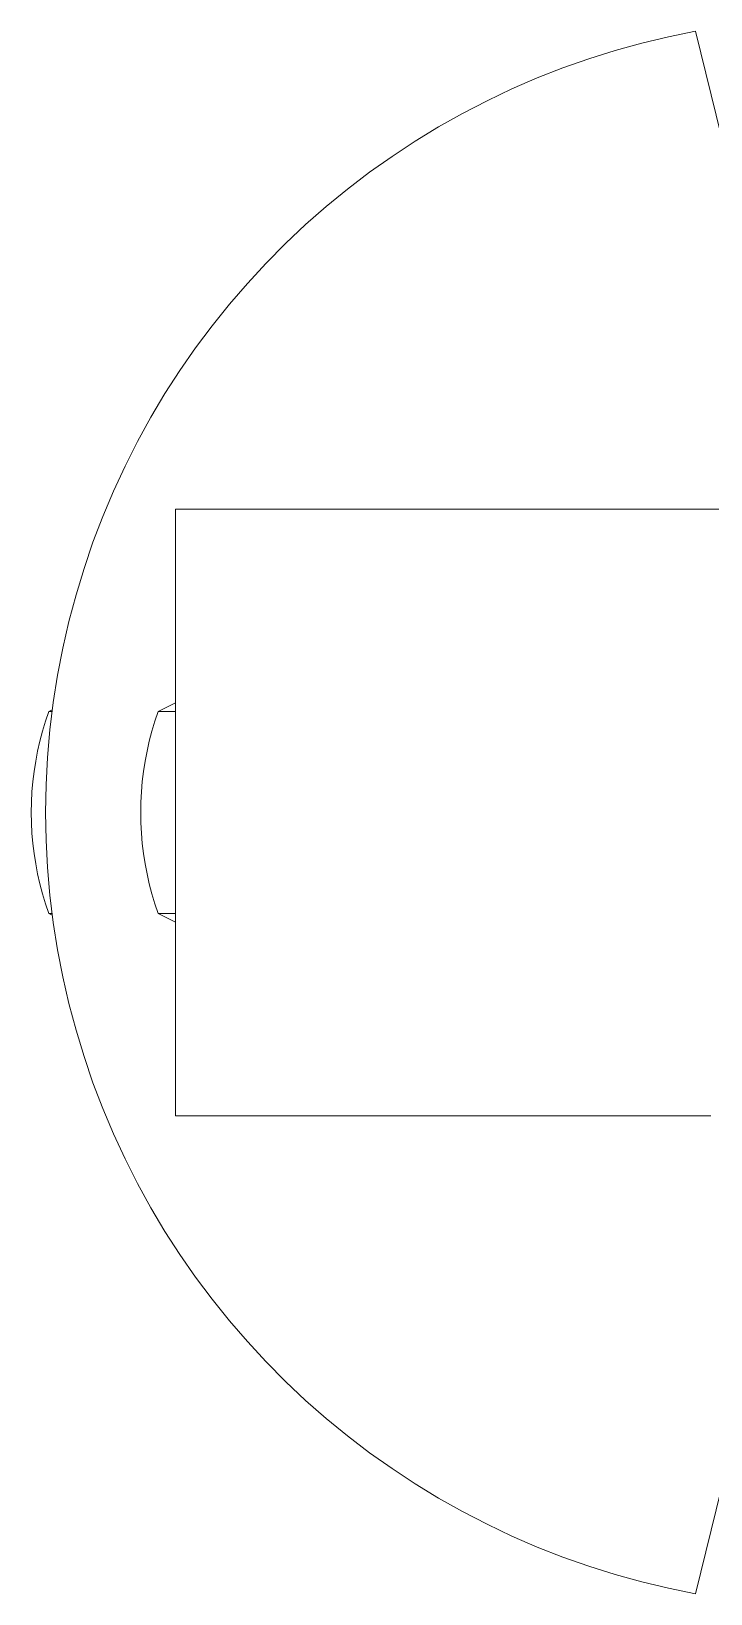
# Model space of a CAD drawing. Header units: inches. Extents: x -1 to 175, y 3 to 130.
# Drawn here: x 54.621 to 56.474, y 7.258 to 11.517 of the extents above; entities that cross this region are included whole.
import ezdxf

# ---------------------------------------------------------------- set-up
doc = ezdxf.new("R2010")
doc.units = ezdxf.units.IN
doc.layers.add('ZANO_R', color=7, linetype='Continuous', lineweight=0)

msp = doc.modelspace()

# ---------------------------------------------------------------- linework, layer by layer
at = {"layer": 'ZANO_R'}
for p, q in [((56.28588, 11.48454), (56.35897, 11.502)), ((56.35897, 11.502), (56.43263, 11.51692)), ((56.43263, 11.51692), (56.53106, 11.11467)), ((56.14172, 11.44206), (56.21343, 11.46455)), ((56.21343, 11.46455), (56.28588, 11.48454)), ((56.00087, 11.38968), (56.07084, 11.41709)), ((56.07084, 11.41709), (56.14172, 11.44206)), ((55.93188, 11.35986), (56.00087, 11.38968)), ((55.86398, 11.32766), (55.93188, 11.35986)), ((55.73172, 11.25629), (55.79723, 11.29313)), ((55.79723, 11.29313), (55.86398, 11.32766)), ((55.66753, 11.21721), (55.73172, 11.25629)), ((55.60474, 11.17593), (55.66753, 11.21721)), ((55.54341, 11.13249), (55.60474, 11.17593)), ((55.48363, 11.08694), (55.54341, 11.13249)), ((55.42547, 11.03936), (55.48363, 11.08694)), ((55.36899, 10.98978), (55.42547, 11.03936)), ((55.31426, 10.93827), (55.36899, 10.98978)), ((55.26136, 10.88489), (55.31426, 10.93827)), ((55.21034, 10.82971), (55.26136, 10.88489)), ((55.16127, 10.77279), (55.21034, 10.82971)), ((55.1142, 10.7142), (55.16127, 10.77279)), ((55.06919, 10.65402), (55.1142, 10.7142)), ((55.0263, 10.59231), (55.06919, 10.65402)), ((54.98557, 10.52915), (55.0263, 10.59231)), ((54.94707, 10.46461), (54.98557, 10.52915)), ((54.91082, 10.39878), (54.94707, 10.46461)), ((54.87688, 10.33173), (54.91082, 10.39878)), ((54.84529, 10.26354), (54.87688, 10.33173)), ((54.81608, 10.19429), (54.84529, 10.26354)), ((54.7893, 10.12407), (54.81608, 10.19429)), ((55.01468, 9.38751), (55.01468, 10.21428)), ((56.72208, 10.21428), (55.01468, 10.21428)), ((54.76496, 10.05297), (54.7893, 10.12407)), ((54.74311, 9.98107), (54.76496, 10.05297)), ((54.72377, 9.90845), (54.74311, 9.98107)), ((54.70696, 9.8352), (54.72377, 9.90845)), ((54.6927, 9.76141), (54.70696, 9.8352)), ((54.68101, 9.68717), (54.6927, 9.76141)), ((54.6719, 9.61257), (54.68101, 9.68717)), ((55.01468, 9.68628), (54.96676, 9.6631)), ((54.66007, 9.63648), (54.65195, 9.60957)), ((54.6691, 9.6631), (54.66007, 9.63648)), ((54.67833, 9.66734), (54.6691, 9.6631)), ((54.67778, 9.6631), (54.6691, 9.6631)), ((54.95786, 9.63645), (54.94987, 9.60952)), ((54.96676, 9.6631), (54.95786, 9.63645)), ((55.01468, 9.6631), (54.96676, 9.6631)), ((54.64476, 9.58239), (54.63851, 9.55498)), ((54.65195, 9.60957), (54.64476, 9.58239)), ((54.66539, 9.5377), (54.6719, 9.61257)), ((54.94987, 9.60952), (54.9428, 9.58233)), ((54.63851, 9.55498), (54.6332, 9.52737)), ((54.93665, 9.55492), (54.93142, 9.52731)), ((54.9428, 9.58233), (54.93665, 9.55492)), ((54.62884, 9.4996), (54.62544, 9.4717)), ((54.6332, 9.52737), (54.62884, 9.4996)), ((54.66148, 9.46265), (54.66539, 9.5377)), ((54.92713, 9.49955), (54.92378, 9.47165)), ((54.93142, 9.52731), (54.92713, 9.49955)), ((54.62544, 9.4717), (54.62299, 9.44369)), ((54.66017, 9.38751), (54.66148, 9.46265)), ((54.92378, 9.47165), (54.92138, 9.44366)), ((54.6215, 9.41562), (54.62098, 9.38751)), ((54.62299, 9.44369), (54.6215, 9.41562)), ((54.91992, 9.4156), (54.9194, 9.38751)), ((54.92138, 9.44366), (54.91992, 9.4156)), ((54.62098, 9.38751), (54.6215, 9.35941)), ((54.66148, 9.31237), (54.66017, 9.38751)), ((54.9194, 9.38751), (54.91992, 9.35942)), ((55.01468, 9.38751), (55.01468, 8.56074)), ((54.6215, 9.35941), (54.62299, 9.33133)), ((54.62299, 9.33133), (54.62544, 9.30333)), ((54.91992, 9.35942), (54.92138, 9.33137)), ((54.92138, 9.33137), (54.92378, 9.30337)), ((54.62544, 9.30333), (54.62884, 9.27542)), ((54.66539, 9.23732), (54.66148, 9.31237)), ((54.92378, 9.30337), (54.92713, 9.27548)), ((54.62884, 9.27542), (54.6332, 9.24765)), ((54.6332, 9.24765), (54.63851, 9.22005)), ((54.92713, 9.27548), (54.93142, 9.24771)), ((54.93142, 9.24771), (54.93665, 9.22011)), ((54.63851, 9.22005), (54.64476, 9.19264)), ((54.6719, 9.16245), (54.66539, 9.23732)), ((54.93665, 9.22011), (54.9428, 9.1927)), ((54.64476, 9.19264), (54.65195, 9.16546)), ((54.65195, 9.16546), (54.66007, 9.13854)), ((54.68101, 9.08785), (54.6719, 9.16245)), ((54.9428, 9.1927), (54.94987, 9.16551)), ((54.94987, 9.16551), (54.95786, 9.13857)), ((54.66007, 9.13854), (54.6691, 9.11192)), ((54.95786, 9.13857), (54.96676, 9.11192)), ((54.6691, 9.11192), (54.67833, 9.10768)), ((54.6691, 9.11192), (54.67778, 9.11192)), ((54.6927, 9.01362), (54.68101, 9.08785)), ((54.96676, 9.11192), (55.01468, 9.08875)), ((54.96676, 9.11192), (55.01468, 9.11192)), ((54.70696, 8.93983), (54.6927, 9.01362)), ((54.72377, 8.86658), (54.70696, 8.93983)), ((54.74311, 8.79396), (54.72377, 8.86658)), ((54.76496, 8.72206), (54.74311, 8.79396)), ((54.7893, 8.65095), (54.76496, 8.72206)), ((54.81608, 8.58074), (54.7893, 8.65095)), ((54.84529, 8.51149), (54.81608, 8.58074)), ((55.26752, 8.56074), (55.01468, 8.56074)), ((55.27926, 8.56074), (55.26752, 8.56074)), ((55.28304, 8.56074), (55.27926, 8.56074)), ((55.28868, 8.56074), (55.28304, 8.56074)), ((55.29861, 8.56074), (55.28868, 8.56074)), ((55.30265, 8.56074), (55.29861, 8.56074)), ((55.31414, 8.56074), (55.30265, 8.56074)), ((55.32593, 8.56074), (55.31414, 8.56074)), ((55.32965, 8.56074), (55.32593, 8.56074)), ((55.34027, 8.56074), (55.32965, 8.56074)), ((55.34513, 8.56074), (55.34027, 8.56074)), ((55.34908, 8.56074), (55.34513, 8.56074)), ((55.36057, 8.56074), (55.34908, 8.56074)), ((55.37212, 8.56074), (55.36057, 8.56074)), ((55.37599, 8.56074), (55.37212, 8.56074)), ((55.37608, 8.56074), (55.37599, 8.56074)), ((55.39137, 8.56074), (55.37608, 8.56074)), ((55.39503, 8.56074), (55.39137, 8.56074)), ((55.40673, 8.56074), (55.39503, 8.56074)), ((55.41782, 8.56074), (55.40673, 8.56074)), ((55.42205, 8.56074), (55.41782, 8.56074)), ((55.42214, 8.56074), (55.42205, 8.56074)), ((55.43734, 8.56074), (55.42214, 8.56074)), ((55.44284, 8.56074), (55.43734, 8.56074)), ((55.45259, 8.56074), (55.44284, 8.56074)), ((55.46301, 8.56074), (55.45259, 8.56074)), ((55.46781, 8.56074), (55.46301, 8.56074)), ((55.46791, 8.56074), (55.46781, 8.56074)), ((55.483, 8.56074), (55.46791, 8.56074)), ((55.4938, 8.56074), (55.483, 8.56074)), ((55.49815, 8.56074), (55.4938, 8.56074)), ((55.50768, 8.56074), (55.49815, 8.56074)), ((55.51326, 8.56074), (55.50768, 8.56074)), ((55.51337, 8.56074), (55.51326, 8.56074)), ((55.52834, 8.56074), (55.51337, 8.56074)), ((55.52982, 8.56074), (55.52834, 8.56074)), ((55.54338, 8.56074), (55.52982, 8.56074)), ((55.55183, 8.56074), (55.54338, 8.56074)), ((55.55839, 8.56074), (55.55183, 8.56074)), ((55.5585, 8.56074), (55.55839, 8.56074)), ((55.57335, 8.56074), (55.5585, 8.56074)), ((55.57682, 8.56074), (55.57335, 8.56074)), ((55.58828, 8.56074), (55.57682, 8.56074)), ((55.59543, 8.56074), (55.58828, 8.56074)), ((55.60317, 8.56074), (55.59543, 8.56074)), ((55.61702, 8.56074), (55.60317, 8.56074)), ((55.61801, 8.56074), (55.61702, 8.56074)), ((55.62602, 8.56074), (55.61801, 8.56074)), ((55.63282, 8.56074), (55.62602, 8.56074)), ((55.63847, 8.56074), (55.63282, 8.56074)), ((55.64759, 8.56074), (55.63847, 8.56074)), ((55.65978, 8.56074), (55.64759, 8.56074)), ((55.66232, 8.56074), (55.65978, 8.56074)), ((55.675, 8.56074), (55.66232, 8.56074)), ((55.677, 8.56074), (55.675, 8.56074)), ((55.68095, 8.56074), (55.677, 8.56074)), ((55.69164, 8.56074), (55.68095, 8.56074)), ((55.70197, 8.56074), (55.69164, 8.56074)), ((55.70624, 8.56074), (55.70197, 8.56074)), ((55.70637, 8.56074), (55.70624, 8.56074)), ((55.72079, 8.56074), (55.70637, 8.56074)), ((55.72378, 8.56074), (55.72079, 8.56074)), ((55.73531, 8.56074), (55.72378, 8.56074)), ((55.74357, 8.56074), (55.73531, 8.56074)), ((55.74977, 8.56074), (55.74357, 8.56074)), ((55.7499, 8.56074), (55.74977, 8.56074)), ((55.76419, 8.56074), (55.7499, 8.56074)), ((55.77236, 8.56074), (55.76419, 8.56074)), ((55.77857, 8.56074), (55.77236, 8.56074)), ((55.78458, 8.56074), (55.77857, 8.56074)), ((55.7929, 8.56074), (55.78458, 8.56074)), ((55.80485, 8.56074), (55.7929, 8.56074)), ((55.80718, 8.56074), (55.80485, 8.56074)), ((55.82072, 8.56074), (55.80718, 8.56074)), ((55.82142, 8.56074), (55.82072, 8.56074)), ((55.82498, 8.56074), (55.82142, 8.56074)), ((55.8356, 8.56074), (55.82498, 8.56074)), ((55.84459, 8.56074), (55.8356, 8.56074)), ((55.84974, 8.56074), (55.84459, 8.56074)), ((55.84988, 8.56074), (55.84974, 8.56074)), ((55.86383, 8.56074), (55.84988, 8.56074)), ((55.86888, 8.56074), (55.86383, 8.56074)), ((55.87787, 8.56074), (55.86888, 8.56074)), ((55.88441, 8.56074), (55.87787, 8.56074)), ((55.89187, 8.56074), (55.88441, 8.56074)), ((55.90391, 8.56074), (55.89187, 8.56074)), ((55.90581, 8.56074), (55.90391, 8.56074)), ((55.91683, 8.56074), (55.90581, 8.56074)), ((55.9197, 8.56074), (55.91683, 8.56074)), ((55.92325, 8.56074), (55.9197, 8.56074)), ((55.93354, 8.56074), (55.92325, 8.56074)), ((55.94242, 8.56074), (55.93354, 8.56074)), ((55.94732, 8.56074), (55.94242, 8.56074)), ((55.94746, 8.56074), (55.94732, 8.56074)), ((55.96106, 8.56074), (55.94746, 8.56074)), ((55.96456, 8.56074), (55.96106, 8.56074)), ((55.97474, 8.56074), (55.96456, 8.56074)), ((55.98029, 8.56074), (55.97474, 8.56074)), ((55.98837, 8.56074), (55.98029, 8.56074)), ((55.99163, 8.56074), (55.98837, 8.56074)), ((56.00195, 8.56074), (55.99163, 8.56074)), ((56.01208, 8.56074), (56.00195, 8.56074)), ((56.01547, 8.56074), (56.01208, 8.56074)), ((56.01749, 8.56074), (56.01547, 8.56074)), ((56.02894, 8.56074), (56.01749, 8.56074)), ((56.03585, 8.56074), (56.02894, 8.56074)), ((56.04235, 8.56074), (56.03585, 8.56074)), ((56.05404, 8.56074), (56.04235, 8.56074)), ((56.05571, 8.56074), (56.05404, 8.56074)), ((56.05938, 8.56074), (56.05571, 8.56074)), ((56.06901, 8.56074), (56.05938, 8.56074)), ((56.07205, 8.56074), (56.06901, 8.56074)), ((56.08225, 8.56074), (56.07205, 8.56074)), ((56.08853, 8.56074), (56.08225, 8.56074)), ((56.09544, 8.56074), (56.08853, 8.56074)), ((56.10646, 8.56074), (56.09544, 8.56074)), ((56.10857, 8.56074), (56.10646, 8.56074)), ((56.10994, 8.56074), (56.10857, 8.56074)), ((56.12164, 8.56074), (56.10994, 8.56074)), ((56.12509, 8.56074), (56.12164, 8.56074)), ((56.13466, 8.56074), (56.12509, 8.56074)), ((56.14242, 8.56074), (56.13466, 8.56074)), ((56.14761, 8.56074), (56.14242, 8.56074)), ((56.15333, 8.56074), (56.14761, 8.56074)), ((56.16051, 8.56074), (56.15333, 8.56074)), ((56.16435, 8.56074), (56.16051, 8.56074)), ((56.17335, 8.56074), (56.16435, 8.56074)), ((56.17657, 8.56074), (56.17335, 8.56074)), ((56.18612, 8.56074), (56.17657, 8.56074)), ((56.19338, 8.56074), (56.18612, 8.56074)), ((56.19884, 8.56074), (56.19338, 8.56074)), ((56.21001, 8.56074), (56.19884, 8.56074)), ((56.2115, 8.56074), (56.21001, 8.56074)), ((56.21847, 8.56074), (56.2115, 8.56074)), ((56.22409, 8.56074), (56.21847, 8.56074)), ((56.23214, 8.56074), (56.22409, 8.56074)), ((56.23663, 8.56074), (56.23214, 8.56074)), ((56.24275, 8.56074), (56.23663, 8.56074)), ((56.2491, 8.56074), (56.24275, 8.56074)), ((56.25885, 8.56074), (56.2491, 8.56074)), ((56.26151, 8.56074), (56.25885, 8.56074)), ((56.27229, 8.56074), (56.26151, 8.56074)), ((56.27385, 8.56074), (56.27229, 8.56074)), ((56.27955, 8.56074), (56.27385, 8.56074)), ((56.28614, 8.56074), (56.27955, 8.56074)), ((56.2926, 8.56074), (56.28614, 8.56074)), ((56.29836, 8.56074), (56.2926, 8.56074)), ((56.30607, 8.56074), (56.29836, 8.56074)), ((56.31052, 8.56074), (56.30607, 8.56074)), ((56.32145, 8.56074), (56.31052, 8.56074)), ((56.32261, 8.56074), (56.32145, 8.56074)), ((56.32671, 8.56074), (56.32261, 8.56074)), ((56.33464, 8.56074), (56.32671, 8.56074)), ((56.33858, 8.56074), (56.33464, 8.56074)), ((56.3466, 8.56074), (56.33858, 8.56074)), ((56.35245, 8.56074), (56.3466, 8.56074)), ((56.3585, 8.56074), (56.35245, 8.56074)), ((56.36019, 8.56074), (56.3585, 8.56074)), ((56.37033, 8.56074), (56.36019, 8.56074)), ((56.37365, 8.56074), (56.37033, 8.56074)), ((56.3821, 8.56074), (56.37365, 8.56074)), ((56.38433, 8.56074), (56.3821, 8.56074)), ((56.3938, 8.56074), (56.38433, 8.56074)), ((56.39633, 8.56074), (56.3938, 8.56074)), ((56.41708, 8.56074), (56.39633, 8.56074)), ((56.42034, 8.56074), (56.41708, 8.56074)), ((56.4285, 8.56074), (56.42034, 8.56074)), ((56.43233, 8.56074), (56.4285, 8.56074)), ((56.43993, 8.56074), (56.43233, 8.56074)), ((56.45827, 8.56074), (56.43993, 8.56074)), ((56.46259, 8.56074), (56.45827, 8.56074)), ((56.46819, 8.56074), (56.46259, 8.56074)), ((56.47382, 8.56074), (56.46819, 8.56074)), ((56.47389, 8.56074), (56.47382, 8.56074)), ((54.87688, 8.4433), (54.84529, 8.51149)), ((54.91082, 8.37625), (54.87688, 8.4433)), ((54.94707, 8.31041), (54.91082, 8.37625)), ((54.98557, 8.24588), (54.94707, 8.31041)), ((55.0263, 8.18272), (54.98557, 8.24588)), ((55.06919, 8.12101), (55.0263, 8.18272)), ((55.1142, 8.06082), (55.06919, 8.12101)), ((55.16127, 8.00223), (55.1142, 8.06082)), ((55.21034, 7.94532), (55.16127, 8.00223)), ((55.26136, 7.89014), (55.21034, 7.94532)), ((55.31426, 7.83676), (55.26136, 7.89014)), ((55.36899, 7.78525), (55.31426, 7.83676)), ((55.42547, 7.73567), (55.36899, 7.78525)), ((55.48363, 7.68808), (55.42547, 7.73567)), ((55.54341, 7.64254), (55.48363, 7.68808)), ((55.60474, 7.5991), (55.54341, 7.64254)), ((56.53106, 7.66036), (56.43263, 7.25811)), ((55.66753, 7.55781), (55.60474, 7.5991)), ((55.73172, 7.51873), (55.66753, 7.55781)), ((55.79723, 7.4819), (55.73172, 7.51873)), ((55.86398, 7.44736), (55.79723, 7.4819)), ((55.93188, 7.41517), (55.86398, 7.44736)), ((56.00087, 7.38534), (55.93188, 7.41517)), ((56.07084, 7.35793), (56.00087, 7.38534)), ((56.14172, 7.33297), (56.07084, 7.35793)), ((56.21343, 7.31048), (56.14172, 7.33297)), ((56.28588, 7.29049), (56.21343, 7.31048)), ((56.35897, 7.27302), (56.28588, 7.29049)), ((56.43263, 7.25811), (56.35897, 7.27302))]:
    msp.add_line(p, q, dxfattribs=at)

doc.saveas('drawing.dxf')
